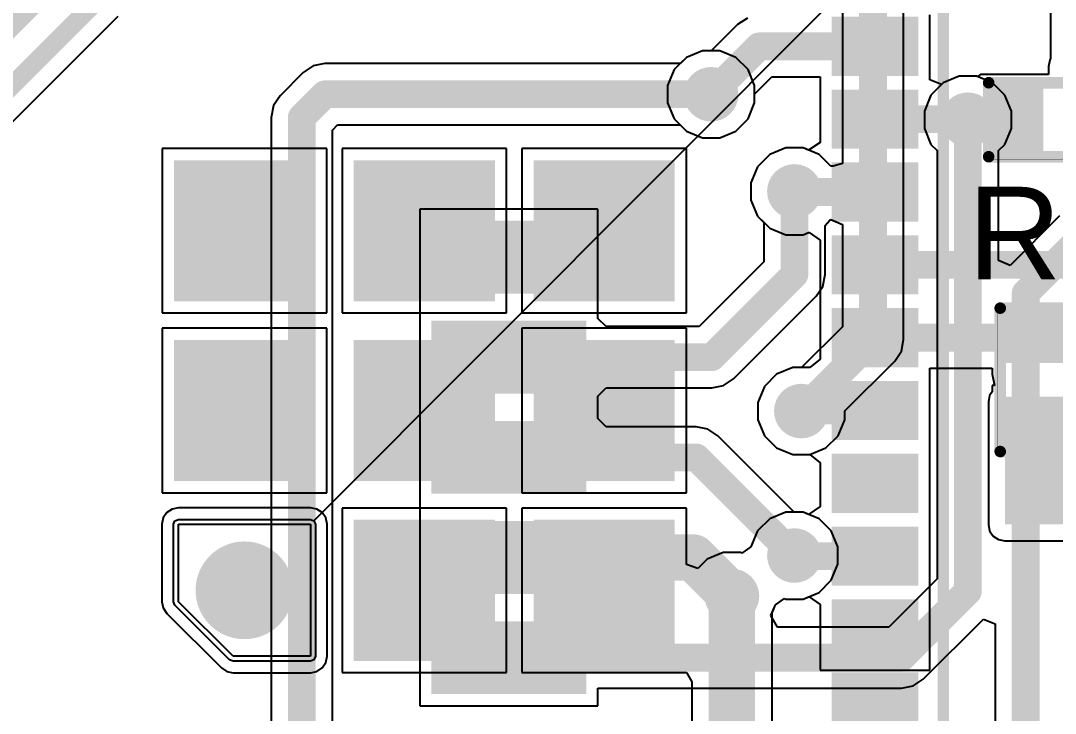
# Model space of a CAD drawing. Header units: millimetres. Extents: x 0 to 212, y 0 to 213.
# Drawn here: x 0.3924 to 0.8397, y 1.365 to 1.6645 of the extents above; entities that cross this region are included whole.
import ezdxf

# ---------------------------------------------------------------- set-up
doc = ezdxf.new("R2010")
doc.units = ezdxf.units.MM
doc.header["$MEASUREMENT"] = 0
for name, color, linetype in [('BottomLayer', 5, 'Continuous'), ('BottomPaste', 16, 'Continuous'), ('BottomSolder', 6, 'Continuous'), ('TopLayer', 1, 'Continuous'), ('TopOverlay', 2, 'Continuous'), ('TopPaste', 8, 'Continuous'), ('TopSolder', 216, 'Continuous'), ('ViaHoleLayer', 16, 'Continuous')]:
    doc.layers.add(name, color=color, linetype=linetype)
doc.styles.add('Arial', font='', dxfattribs={"height": 0.2})
doc.styles.get('Arial').set_extended_font_data('Arial')

# ---------------------------------------------------------------- blocks, each defined once
blk = doc.blocks.new('ESP32_C3_MINI_1U_H4__30')
at = {"layer": 'TopLayer'}
for points in [[(-0.02854, 0.10629), (0.02854, 0.10629), (0.02854, 0.04921), (-0.02854, 0.04921)], [(0.04921, 0.10629), (0.10629, 0.10629), (0.10629, 0.04921), (0.04921, 0.04921)], [(-0.1063, 0.02854), (-0.04922, 0.02854), (-0.04922, -0.02854), (-0.1063, -0.02854)], [(-0.02854, 0.02854), (0.02854, 0.02854), (0.02854, -0.02854), (-0.02854, -0.02854)], [(0.04921, 0.02854), (0.10629, 0.02854), (0.10629, -0.02854), (0.04921, -0.02854)], [(-0.1063, -0.04922), (-0.04922, -0.04922), (-0.04922, -0.1063), (-0.1063, -0.1063)], [(-0.02854, -0.04922), (0.02854, -0.04922), (0.02854, -0.1063), (-0.02854, -0.1063)], [(0.04921, -0.04922), (0.10629, -0.04922), (0.10629, -0.1063), (0.04921, -0.1063)], [(-0.13682, -0.21161), (-0.13682, -0.17815), (-0.11516, -0.17815), (-0.11516, -0.21161)], [(-0.10532, -0.21161), (-0.10532, -0.17815), (-0.08366, -0.17815), (-0.08366, -0.21161)], [(-0.07382, -0.21161), (-0.07382, -0.17815), (-0.05216, -0.17815), (-0.05216, -0.21161)], [(-0.04232, -0.21161), (-0.04232, -0.17815), (-0.02066, -0.17815), (-0.02066, -0.21161)], [(-0.01083, -0.21161), (-0.01083, -0.17815), (0.01083, -0.17815), (0.01083, -0.21161)], [(0.02067, -0.21161), (0.02067, -0.17815), (0.04233, -0.17815), (0.04233, -0.21161)], [(0.05216, -0.21161), (0.05216, -0.17815), (0.07382, -0.17815), (0.07382, -0.21161)], [(0.08366, -0.21161), (0.08366, -0.17815), (0.10532, -0.17815), (0.10532, -0.21161)], [(0.11515, -0.21161), (0.11515, -0.17815), (0.13681, -0.17815), (0.13681, -0.21161)], [(0.14665, -0.21161), (0.14665, -0.17815), (0.16831, -0.17815), (0.16831, -0.21161)]]:
    blk.add_hatch(color=1, dxfattribs=at).paths.add_polyline_path(points)
h = blk.add_hatch(color=1, dxfattribs=at)
edge = h.paths.add_edge_path()
edge.add_arc((-0.07776, 0.07776), 0.01713, 0, 360)
at = {"layer": 'TopPaste'}
for points in [[(-0.02854, 0.10629), (0.02854, 0.10629), (0.02854, 0.04921), (-0.02854, 0.04921)], [(0.04921, 0.10629), (0.10629, 0.10629), (0.10629, 0.04921), (0.04921, 0.04921)], [(-0.1063, 0.02854), (-0.04922, 0.02854), (-0.04922, -0.02854), (-0.1063, -0.02854)], [(-0.02854, 0.02854), (0.02854, 0.02854), (0.02854, -0.02854), (-0.02854, -0.02854)], [(0.04921, 0.02854), (0.10629, 0.02854), (0.10629, -0.02854), (0.04921, -0.02854)], [(-0.1063, -0.04922), (-0.04922, -0.04922), (-0.04922, -0.1063), (-0.1063, -0.1063)], [(-0.02854, -0.04922), (0.02854, -0.04922), (0.02854, -0.1063), (-0.02854, -0.1063)], [(0.04921, -0.04922), (0.10629, -0.04922), (0.10629, -0.1063), (0.04921, -0.1063)], [(-0.13682, -0.21161), (-0.13682, -0.17815), (-0.11516, -0.17815), (-0.11516, -0.21161)], [(-0.10532, -0.21161), (-0.10532, -0.17815), (-0.08366, -0.17815), (-0.08366, -0.21161)], [(-0.07382, -0.21161), (-0.07382, -0.17815), (-0.05216, -0.17815), (-0.05216, -0.21161)], [(-0.04232, -0.21161), (-0.04232, -0.17815), (-0.02066, -0.17815), (-0.02066, -0.21161)], [(-0.01083, -0.21161), (-0.01083, -0.17815), (0.01083, -0.17815), (0.01083, -0.21161)], [(0.02067, -0.21161), (0.02067, -0.17815), (0.04233, -0.17815), (0.04233, -0.21161)], [(0.05216, -0.21161), (0.05216, -0.17815), (0.07382, -0.17815), (0.07382, -0.21161)], [(0.08366, -0.21161), (0.08366, -0.17815), (0.10532, -0.17815), (0.10532, -0.21161)], [(0.11515, -0.21161), (0.11515, -0.17815), (0.13681, -0.17815), (0.13681, -0.21161)], [(0.14665, -0.21161), (0.14665, -0.17815), (0.16831, -0.17815), (0.16831, -0.21161)]]:
    blk.add_hatch(color=8, dxfattribs=at).paths.add_polyline_path(points)
h = blk.add_hatch(color=8, dxfattribs=at)
edge = h.paths.add_edge_path()
edge.add_arc((-0.07776, 0.07776), 0.01713, 0, 360)
at = {"layer": 'TopSolder'}
for points in [[(-0.03051, 0.10826), (0.03051, 0.10826), (0.03051, 0.04724), (-0.03051, 0.04724)], [(0.04724, 0.10826), (0.10826, 0.10826), (0.10826, 0.04724), (0.04724, 0.04724)], [(-0.10827, 0.03051), (-0.04725, 0.03051), (-0.04725, -0.03051), (-0.10827, -0.03051)], [(-0.03051, 0.03051), (0.03051, 0.03051), (0.03051, -0.03051), (-0.03051, -0.03051)], [(0.04724, 0.03051), (0.10826, 0.03051), (0.10826, -0.03051), (0.04724, -0.03051)], [(-0.10827, -0.04725), (-0.04725, -0.04725), (-0.04725, -0.10827), (-0.10827, -0.10827)], [(-0.03051, -0.04725), (0.03051, -0.04725), (0.03051, -0.10827), (-0.03051, -0.10827)], [(0.04724, -0.04725), (0.10826, -0.04725), (0.10826, -0.10827), (0.04724, -0.10827)], [(-0.13879, -0.21358), (-0.13879, -0.17618), (-0.11319, -0.17618), (-0.11319, -0.21358)], [(-0.10729, -0.21358), (-0.10729, -0.17618), (-0.08169, -0.17618), (-0.08169, -0.21358)], [(-0.07579, -0.21358), (-0.07579, -0.17618), (-0.05019, -0.17618), (-0.05019, -0.21358)], [(-0.04429, -0.21358), (-0.04429, -0.17618), (-0.01869, -0.17618), (-0.01869, -0.21358)], [(-0.0128, -0.21358), (-0.0128, -0.17618), (0.0128, -0.17618), (0.0128, -0.21358)], [(0.0187, -0.21358), (0.0187, -0.17618), (0.0443, -0.17618), (0.0443, -0.21358)], [(0.05019, -0.21358), (0.05019, -0.17618), (0.07579, -0.17618), (0.07579, -0.21358)], [(0.08169, -0.21358), (0.08169, -0.17618), (0.10729, -0.17618), (0.10729, -0.21358)], [(0.11318, -0.21358), (0.11318, -0.17618), (0.13878, -0.17618), (0.13878, -0.21358)], [(0.14468, -0.21358), (0.14468, -0.17618), (0.17028, -0.17618), (0.17028, -0.21358)]]:
    blk.add_hatch(color=216, dxfattribs=at).paths.add_polyline_path(points)
h = blk.add_hatch(color=216, dxfattribs=at)
edge = h.paths.add_edge_path()
edge.add_arc((-0.07776, 0.07776), 0.02113, 0, 360)
at = {"layer": 'TopLayer'}
for p, q in [((-0.1063, 0.08267), (-0.08268, 0.1063)), ((-0.08268, 0.1063), (-0.04922, 0.1063)), ((-0.04922, 0.1063), (-0.04922, 0.04921)), ((-0.1063, 0.08267), (-0.1063, 0.08267)), ((-0.1063, 0.04921), (-0.1063, 0.08267)), ((-0.04922, 0.04921), (-0.1063, 0.04921))]:
    blk.add_line(p, q, dxfattribs=at)
at = {"layer": 'TopOverlay', "const_width": 0.005}
blk.add_lwpolyline([(-0.26378, -0.22441), (0.26377, -0.22441)], dxfattribs=at)
at = {"layer": 'TopSolder'}
for p, q in [((-0.10781, 0.08418), (-0.08419, 0.1078)), ((-0.08419, 0.1078), (-0.08268, 0.10843)), ((-0.08268, 0.10843), (-0.08268, 0.10843)), ((-0.08268, 0.10843), (-0.04922, 0.10843)), ((-0.04922, 0.10843), (-0.04771, 0.1078)), ((-0.04771, 0.1078), (-0.04709, 0.1063)), ((-0.04709, 0.1063), (-0.04709, 0.04921)), ((-0.10844, 0.08267), (-0.10781, 0.08418)), ((-0.10844, 0.04921), (-0.10844, 0.08267)), ((-0.10781, 0.0477), (-0.10844, 0.04921)), ((-0.04709, 0.04921), (-0.04771, 0.0477)), ((-0.1063, 0.04708), (-0.10781, 0.0477)), ((-0.04922, 0.04708), (-0.1063, 0.04708)), ((-0.04771, 0.0477), (-0.04922, 0.04708)), ((-0.04771, 0.0477), (211.74611, -211.08336))]:
    blk.add_line(p, q, dxfattribs=at)
blk = doc.blocks.new('R___0402_34')
at = {"layer": 'TopLayer'}
for points in [[(-0.0275, -0.0125), (-0.0275, 0.0125), (-0.0095, 0.0125), (-0.0095, -0.0125)], [(0.0095, -0.0125), (0.0095, 0.0125), (0.0275, 0.0125), (0.0275, -0.0125)]]:
    blk.add_hatch(color=1, dxfattribs=at).paths.add_polyline_path(points)
at = {"layer": 'TopPaste'}
for points in [[(-0.0275, -0.0125), (-0.0275, 0.0125), (-0.0095, 0.0125), (-0.0095, -0.0125)], [(0.0095, -0.0125), (0.0095, 0.0125), (0.0275, 0.0125), (0.0275, -0.0125)]]:
    blk.add_hatch(color=8, dxfattribs=at).paths.add_polyline_path(points)
at = {"layer": 'TopSolder'}
for points in [[(-0.02967, -0.01467), (-0.02967, 0.01467), (-0.00733, 0.01467), (-0.00733, -0.01467)], [(0.00733, -0.01467), (0.00733, 0.01467), (0.02967, 0.01467), (0.02967, -0.01467)]]:
    blk.add_hatch(color=216, dxfattribs=at).paths.add_polyline_path(points)
at = {"layer": 'TopOverlay'}
for points, const_width in [([(0.031, 0.016), (-0.031, 0.016)], 0.005), ([(-0.031, -0.016), (-0.031, 0.016)], 0.005), ([(0.031, -0.016), (0.031, 0.016)], 0.005), ([(0.031, -0.016), (-0.031, -0.016)], 0.005), ([(0.032, -0.017), (-0.032, -0.017)], 0.000127)]:
    blk.add_lwpolyline(points, dxfattribs=dict(at, const_width=const_width))
for points, const_width in [([(-0.03225, 0.016, 1), (-0.02975, 0.016, 1)], 0.0025), ([(-0.03225, 0.016, 1), (-0.02975, 0.016, 1)], 0.0025), ([(0.02975, 0.016, 1), (0.03225, 0.016, 1)], 0.0025), ([(0.02975, 0.016, 1), (0.03225, 0.016, 1)], 0.0025), ([(-0.03225, -0.016, 1), (-0.02975, -0.016, 1)], 0.0025), ([(-0.03225, -0.016, 1), (-0.02975, -0.016, 1)], 0.0025), ([(-0.03203, -0.017, 1), (-0.03197, -0.017, 1)], 0.0000635), ([(0.02975, -0.016, 1), (0.03225, -0.016, 1)], 0.0025), ([(0.02975, -0.016, 1), (0.03225, -0.016, 1)], 0.0025), ([(0.03197, -0.017, 1), (0.03203, -0.017, 1)], 0.0000635)]:
    blk.add_lwpolyline(points, format="xyb", close=True, dxfattribs=dict(at, const_width=const_width))
blk = doc.blocks.new('R___0402_35')
at = {"layer": 'TopLayer'}
for points in [[(-0.0275, -0.0125), (-0.0275, 0.0125), (-0.0095, 0.0125), (-0.0095, -0.0125)], [(0.0095, -0.0125), (0.0095, 0.0125), (0.0275, 0.0125), (0.0275, -0.0125)]]:
    blk.add_hatch(color=1, dxfattribs=at).paths.add_polyline_path(points)
at = {"layer": 'TopPaste'}
for points in [[(-0.0275, -0.0125), (-0.0275, 0.0125), (-0.0095, 0.0125), (-0.0095, -0.0125)], [(0.0095, -0.0125), (0.0095, 0.0125), (0.0275, 0.0125), (0.0275, -0.0125)]]:
    blk.add_hatch(color=8, dxfattribs=at).paths.add_polyline_path(points)
at = {"layer": 'TopSolder'}
for points in [[(-0.02967, -0.01467), (-0.02967, 0.01467), (-0.00733, 0.01467), (-0.00733, -0.01467)], [(0.00733, -0.01467), (0.00733, 0.01467), (0.02967, 0.01467), (0.02967, -0.01467)]]:
    blk.add_hatch(color=216, dxfattribs=at).paths.add_polyline_path(points)
at = {"layer": 'TopOverlay'}
for points, const_width in [([(-0.031, 0.016), (0.031, 0.016)], 0.005), ([(-0.031, -0.016), (-0.031, 0.016)], 0.005), ([(0.031, -0.016), (0.031, 0.016)], 0.005), ([(-0.031, -0.016), (0.031, -0.016)], 0.005), ([(-0.032, -0.017), (0.032, -0.017)], 0.000127)]:
    blk.add_lwpolyline(points, dxfattribs=dict(at, const_width=const_width))
for points, const_width in [([(-0.03225, 0.016, 1), (-0.02975, 0.016, 1)], 0.0025), ([(-0.03225, 0.016, 1), (-0.02975, 0.016, 1)], 0.0025), ([(0.02975, 0.016, 1), (0.03225, 0.016, 1)], 0.0025), ([(0.02975, 0.016, 1), (0.03225, 0.016, 1)], 0.0025), ([(-0.03225, -0.016, 1), (-0.02975, -0.016, 1)], 0.0025), ([(-0.03225, -0.016, 1), (-0.02975, -0.016, 1)], 0.0025), ([(-0.03203, -0.017, 1), (-0.03197, -0.017, 1)], 0.0000635), ([(0.02975, -0.016, 1), (0.03225, -0.016, 1)], 0.0025), ([(0.02975, -0.016, 1), (0.03225, -0.016, 1)], 0.0025), ([(0.03197, -0.017, 1), (0.03203, -0.017, 1)], 0.0000635)]:
    blk.add_lwpolyline(points, format="xyb", close=True, dxfattribs=dict(at, const_width=const_width))
blk = doc.blocks.new('HX_TF_CARD_H1_8_B_45')
at = {"layer": 'BottomLayer'}
for points in [[(-0.09842, -0.18504), (-0.07086, -0.18504), (-0.07086, -0.24803), (-0.09842, -0.24803)], [(-0.05512, -0.18504), (-0.02756, -0.18504), (-0.02756, -0.24803), (-0.05512, -0.24803)], [(-0.01181, -0.18504), (0.01575, -0.18504), (0.01575, -0.24803), (-0.01181, -0.24803)], [(0.0315, -0.18504), (0.05906, -0.18504), (0.05906, -0.24803), (0.0315, -0.24803)], [(0.0748, -0.18504), (0.10236, -0.18504), (0.10236, -0.24803), (0.0748, -0.24803)]]:
    blk.add_hatch(color=5, dxfattribs=at).paths.add_polyline_path(points)
at = {"layer": 'BottomPaste'}
for points in [[(-0.09842, -0.18504), (-0.07086, -0.18504), (-0.07086, -0.24803), (-0.09842, -0.24803)], [(-0.05512, -0.18504), (-0.02756, -0.18504), (-0.02756, -0.24803), (-0.05512, -0.24803)], [(-0.01181, -0.18504), (0.01575, -0.18504), (0.01575, -0.24803), (-0.01181, -0.24803)], [(0.0315, -0.18504), (0.05906, -0.18504), (0.05906, -0.24803), (0.0315, -0.24803)], [(0.0748, -0.18504), (0.10236, -0.18504), (0.10236, -0.24803), (0.0748, -0.24803)]]:
    blk.add_hatch(color=16, dxfattribs=at).paths.add_polyline_path(points)
at = {"layer": 'BottomSolder'}
for points in [[(-0.10039, -0.18307), (-0.0689, -0.18307), (-0.0689, -0.25), (-0.10039, -0.25)], [(-0.05708, -0.18307), (-0.02559, -0.18307), (-0.02559, -0.25), (-0.05708, -0.25)], [(-0.01378, -0.18307), (0.01772, -0.18307), (0.01772, -0.25), (-0.01378, -0.25)], [(0.02953, -0.18307), (0.06103, -0.18307), (0.06103, -0.25), (0.02953, -0.25)], [(0.07284, -0.18307), (0.10433, -0.18307), (0.10433, -0.25), (0.07284, -0.25)]]:
    blk.add_hatch(color=6, dxfattribs=at).paths.add_polyline_path(points)

msp = doc.modelspace()

# ---------------------------------------------------------------- hatches: boundary and pattern name
at = {"layer": 'BottomLayer'}
h = msp.add_hatch(color=5, dxfattribs=at)
edge = h.paths.add_edge_path()
edge.add_arc((0.69092, 1.6327), 0.01181, 0, 360)
h = msp.add_hatch(color=5, dxfattribs=at)
edge = h.paths.add_edge_path()
edge.add_arc((0.80192, 1.6217), 0.01181, 0, 360)
h = msp.add_hatch(color=5, dxfattribs=at)
edge = h.paths.add_edge_path()
edge.add_arc((0.72692, 1.5907), 0.01181, 0, 360)
h = msp.add_hatch(color=5, dxfattribs=at)
edge = h.paths.add_edge_path()
edge.add_arc((0.55092, 1.5117), 0.01181, 0, 360)
h = msp.add_hatch(color=5, dxfattribs=at)
edge = h.paths.add_edge_path()
edge.add_arc((0.72992, 1.4957), 0.01181, 0, 360)
h = msp.add_hatch(color=5, dxfattribs=at)
edge = h.paths.add_edge_path()
edge.add_arc((0.55192, 1.4797), 0.01181, 0, 360)
h = msp.add_hatch(color=5, dxfattribs=at)
edge = h.paths.add_edge_path()
edge.add_arc((0.72692, 1.43322), 0.01181, 0, 360)
h = msp.add_hatch(color=5, dxfattribs=at)
edge = h.paths.add_edge_path()
edge.add_arc((0.69992, 1.4157), 0.01181, 0, 360)
at = {"layer": 'TopLayer'}
h = msp.add_hatch(color=1, dxfattribs=at)
edge = h.paths.add_edge_path()
edge.add_arc((0.69092, 1.6327), 0.01181, 0, 360)
h = msp.add_hatch(color=1, dxfattribs=at)
edge = h.paths.add_edge_path()
edge.add_arc((0.80192, 1.6217), 0.01181, 0, 360)
h = msp.add_hatch(color=1, dxfattribs=at)
edge = h.paths.add_edge_path()
edge.add_arc((0.72692, 1.5907), 0.01181, 0, 360)
h = msp.add_hatch(color=1, dxfattribs=at)
edge = h.paths.add_edge_path()
edge.add_arc((0.55092, 1.5117), 0.01181, 0, 360)
h = msp.add_hatch(color=1, dxfattribs=at)
edge = h.paths.add_edge_path()
edge.add_arc((0.72992, 1.4957), 0.01181, 0, 360)
msp.add_hatch(color=1, dxfattribs=at).paths.add_polyline_path([(0.81792, 1.4467), (0.98492, 1.4467), (0.98492, 1.4997), (0.81792, 1.4997)])
h = msp.add_hatch(color=1, dxfattribs=at)
edge = h.paths.add_edge_path()
edge.add_arc((0.55192, 1.4797), 0.01181, 0, 360)
h = msp.add_hatch(color=1, dxfattribs=at)
edge = h.paths.add_edge_path()
edge.add_arc((0.72692, 1.43322), 0.01181, 0, 360)
h = msp.add_hatch(color=1, dxfattribs=at)
edge = h.paths.add_edge_path()
edge.add_arc((0.69992, 1.4157), 0.01181, 0, 360)
at = {"layer": 'ViaHoleLayer'}
h = msp.add_hatch(color=16, dxfattribs=at)
edge = h.paths.add_edge_path()
edge.add_arc((0.69092, 1.6327), 0.00591, 0, 360)
h = msp.add_hatch(color=16, dxfattribs=at)
edge = h.paths.add_edge_path()
edge.add_arc((0.80192, 1.6217), 0.00591, 0, 360)
h = msp.add_hatch(color=16, dxfattribs=at)
edge = h.paths.add_edge_path()
edge.add_arc((0.72692, 1.5907), 0.00591, 0, 360)
h = msp.add_hatch(color=16, dxfattribs=at)
edge = h.paths.add_edge_path()
edge.add_arc((0.55092, 1.5117), 0.00591, 0, 360)
h = msp.add_hatch(color=16, dxfattribs=at)
edge = h.paths.add_edge_path()
edge.add_arc((0.72992, 1.4957), 0.00591, 0, 360)
h = msp.add_hatch(color=16, dxfattribs=at)
edge = h.paths.add_edge_path()
edge.add_arc((0.55192, 1.4797), 0.00591, 0, 360)
h = msp.add_hatch(color=16, dxfattribs=at)
edge = h.paths.add_edge_path()
edge.add_arc((0.72692, 1.43322), 0.00591, 0, 360)
h = msp.add_hatch(color=16, dxfattribs=at)
edge = h.paths.add_edge_path()
edge.add_arc((0.69992, 1.4157), 0.00591, 0, 360)

# ---------------------------------------------------------------- linework, layer by layer
at = {"layer": 'BottomLayer'}
for p, q in [((0.74766, 1.69192), (0.74766, 1.60284)), ((0.77417, 1.5267), (0.77417, 1.68643)), ((0.31113, 1.54306), (0.43456, 1.66649)), ((0.68718, 1.65151), (0.68026, 1.64865)), ((0.69466, 1.65151), (0.68718, 1.65151)), ((0.70157, 1.64865), (0.69466, 1.65151)), ((0.68026, 1.64865), (0.67757, 1.64596)), ((0.70687, 1.64336), (0.70157, 1.64865)), ((0.51455, 1.64208), (0.50455, 1.63208)), ((0.51885, 1.64495), (0.51455, 1.64208)), ((0.52392, 1.64596), (0.51885, 1.64495)), ((0.67757, 1.64596), (0.52392, 1.64596)), ((0.70973, 1.63645), (0.70687, 1.64336)), ((0.79126, 1.63765), (0.78597, 1.63236)), ((0.79818, 1.64051), (0.79126, 1.63765)), ((0.80566, 1.64051), (0.79818, 1.64051)), ((0.81258, 1.63765), (0.80566, 1.64051)), ((0.81787, 1.63236), (0.81258, 1.63765)), ((0.70973, 1.62896), (0.70973, 1.63645)), ((0.50455, 1.63208), (0.50167, 1.62778)), ((0.70687, 1.62205), (0.70973, 1.62896)), ((0.78597, 1.63236), (0.78311, 1.62545)), ((0.82073, 1.62545), (0.81787, 1.63236)), ((0.50167, 1.62778), (0.50066, 1.6227)), ((0.78311, 1.62545), (0.78311, 1.61796)), ((0.82073, 1.61796), (0.82073, 1.62545)), ((0.50066, 1.6227), (0.50066, 1.3317)), ((0.52717, 1.61721), (0.52941, 1.61945)), ((0.52941, 1.61945), (0.67757, 1.61945)), ((0.67757, 1.61945), (0.68026, 1.61676)), ((0.70157, 1.61676), (0.70687, 1.62205)), ((0.52717, 1.33719), (0.52717, 1.61721)), ((0.68026, 1.61676), (0.68718, 1.61389)), ((0.69466, 1.61389), (0.70157, 1.61676)), ((0.78311, 1.61796), (0.78597, 1.61105)), ((0.81787, 1.61105), (0.82073, 1.61796)), ((0.68718, 1.61389), (0.69466, 1.61389)), ((0.78597, 1.61105), (0.78866, 1.60836)), ((0.81517, 1.60836), (0.81787, 1.61105)), ((0.71626, 1.60665), (0.71097, 1.60136)), ((0.72318, 1.60951), (0.71626, 1.60665)), ((0.73066, 1.60951), (0.72318, 1.60951)), ((0.73757, 1.60665), (0.73066, 1.60951)), ((0.74266, 1.60156), (0.73757, 1.60665)), ((0.78866, 1.60836), (0.78866, 1.42319)), ((0.81517, 1.56077), (0.81517, 1.60836)), ((0.74371, 1.60162), (0.74266, 1.60156)), ((0.74766, 1.60284), (0.74371, 1.60162)), ((0.71097, 1.60136), (0.70811, 1.59445)), ((0.70811, 1.59445), (0.70811, 1.58696)), ((0.70811, 1.58696), (0.71097, 1.58005)), ((0.64195, 1.58307), (0.56496, 1.58307)), ((0.56496, 1.58307), (0.56496, 1.54476)), ((0.64195, 1.54476), (0.64195, 1.58307)), ((0.71097, 1.58005), (0.71366, 1.57736)), ((0.84155, 1.58008), (0.82017, 1.5587)), ((0.71366, 1.57736), (0.71366, 1.56019)), ((0.74017, 1.57592), (0.7423, 1.57824)), ((0.74017, 1.5547), (0.74017, 1.57592)), ((0.7423, 1.57824), (0.74266, 1.5785)), ((0.74266, 1.5785), (0.74766, 1.5764)), ((0.74766, 1.5764), (0.74766, 1.53219)), ((0.71366, 1.56019), (0.68571, 1.53224)), ((0.82017, 1.5587), (0.81517, 1.56077)), ((0.73917, 1.54963), (0.74017, 1.5547)), ((0.74017, 1.5547), (0.74017, 1.5547)), ((0.73629, 1.54533), (0.73917, 1.54963)), ((0.56496, 1.54476), (0.56496, 1.54151)), ((0.64195, 1.53976), (0.64195, 1.54476)), ((0.70057, 1.50961), (0.73629, 1.54533)), ((0.56496, 1.54151), (0.56496, 1.53651)), ((0.64195, 1.53577), (0.64195, 1.53976)), ((0.56496, 1.53651), (0.56496, 1.50145)), ((0.64549, 1.53224), (0.64195, 1.53577)), ((0.68571, 1.53224), (0.64549, 1.53224)), ((0.74766, 1.53219), (0.72999, 1.51451)), ((0.77317, 1.52163), (0.77417, 1.5267)), ((0.77029, 1.51733), (0.77317, 1.52163)), ((0.74873, 1.49577), (0.77029, 1.51733)), ((0.72618, 1.51451), (0.71926, 1.51165)), ((0.72999, 1.51451), (0.72618, 1.51451)), ((0.69627, 1.50673), (0.70057, 1.50961)), ((0.71926, 1.51165), (0.71397, 1.50636)), ((0.64195, 1.50219), (0.64549, 1.50573)), ((0.64549, 1.50573), (0.6912, 1.50573)), ((0.6912, 1.50573), (0.69627, 1.50673)), ((0.71397, 1.50636), (0.71111, 1.49945)), ((0.56496, 1.50145), (0.56496, 1.4982)), ((0.64195, 1.49645), (0.64195, 1.50219)), ((0.71111, 1.49945), (0.71111, 1.49196)), ((0.56496, 1.4982), (0.56496, 1.4932)), ((0.64195, 1.49246), (0.64195, 1.49645)), ((0.74873, 1.49196), (0.74873, 1.49577)), ((0.56496, 1.4932), (0.56496, 1.45489)), ((0.64549, 1.48893), (0.64195, 1.49246)), ((0.71111, 1.49196), (0.71397, 1.48505)), ((0.74587, 1.48505), (0.74873, 1.49196)), ((0.68447, 1.48893), (0.64549, 1.48893)), ((0.68954, 1.48792), (0.68447, 1.48893)), ((0.69384, 1.48505), (0.68954, 1.48792)), ((0.72685, 1.45203), (0.69384, 1.48505)), ((0.71397, 1.48505), (0.71926, 1.47976)), ((0.74057, 1.47976), (0.74587, 1.48505)), ((0.71926, 1.47976), (0.72618, 1.47689)), ((0.72618, 1.47689), (0.73366, 1.47689)), ((0.73366, 1.47689), (0.74057, 1.47976)), ((0.56496, 1.45489), (0.56496, 1.45489)), ((0.56496, 1.45489), (0.56496, 1.45315)), ((0.56496, 1.45315), (0.56496, 1.45315)), ((0.56496, 1.45315), (0.56496, 1.41159)), ((0.73066, 1.45203), (0.72685, 1.45203)), ((0.73757, 1.44917), (0.73066, 1.45203)), ((0.74287, 1.44388), (0.73757, 1.44917)), ((0.74573, 1.43697), (0.74287, 1.44388)), ((0.74573, 1.42948), (0.74573, 1.43697)), ((0.74287, 1.42257), (0.74573, 1.42948)), ((0.73757, 1.41728), (0.74287, 1.42257)), ((0.78866, 1.42319), (0.76779, 1.40231)), ((0.71873, 1.41196), (0.7227, 1.41461)), ((0.7227, 1.41461), (0.72318, 1.41441)), ((0.72318, 1.41441), (0.73066, 1.41441)), ((0.73066, 1.41441), (0.73757, 1.41728)), ((0.56496, 1.41159), (0.56496, 1.41159)), ((0.56496, 1.41159), (0.56496, 1.40984)), ((0.56496, 1.40984), (0.56496, 1.40984)), ((0.56496, 1.40984), (0.56496, 1.36828)), ((0.71681, 1.40731), (0.71873, 1.41196)), ((0.71967, 1.40231), (0.71681, 1.40731)), ((0.78265, 1.37969), (0.80866, 1.4057)), ((0.80866, 1.4057), (0.81366, 1.40363)), ((0.76779, 1.40231), (0.71967, 1.40231)), ((0.81366, 1.40363), (0.81366, 1.36119)), ((0.77835, 1.37681), (0.78265, 1.37969)), ((0.64195, 1.36828), (0.64195, 1.3758)), ((0.64195, 1.3758), (0.77328, 1.3758)), ((0.77328, 1.3758), (0.77835, 1.37681)), ((0.56496, 1.36828), (0.64195, 1.36828))]:
    msp.add_line(p, q, dxfattribs=at)
for points, const_width in [([(0.28192, 1.55516), (0.42246, 1.6957)], 0.008), ([(0.76092, 1.5267), (0.76092, 1.69192)], 0.012), ([(0.29992, 1.5477), (0.42992, 1.6777)], 0.008), ([(0.51392, 1.6227), (0.52392, 1.6327)], 0.012), ([(0.52392, 1.6327), (0.69092, 1.6327)], 0.012), ([(0.51392, 1.3317), (0.51392, 1.6227)], 0.012), ([(0.80192, 1.4177), (0.80192, 1.6217)], 0.012), ([(0.72692, 1.5547), (0.72692, 1.5907)], 0.012), ([(0.82692, 1.5467), (0.85092, 1.5707)], 0.012), ([(0.6912, 1.51898), (0.72692, 1.5547)], 0.012), ([(0.82692, 1.3557), (0.82692, 1.5467)], 0.012), ([(0.72992, 1.4957), (0.76092, 1.5267)], 0.012), ([(0.60345, 1.51898), (0.6912, 1.51898)], 0.012), ([(0.60345, 1.47567), (0.68447, 1.47567)], 0.012), ([(0.68447, 1.47567), (0.72692, 1.43322)], 0.012), ([(0.60345, 1.43237), (0.68326, 1.43237)], 0.02), ([(0.68326, 1.43237), (0.69992, 1.4157)], 0.02), ([(0.77328, 1.38906), (0.80192, 1.4177)], 0.012), ([(0.60345, 1.38906), (0.77328, 1.38906)], 0.012)]:
    msp.add_lwpolyline(points, dxfattribs=dict(at, const_width=const_width))
for points, const_width in [([(0.52092, 1.6327, 1), (0.52692, 1.6327, 1)], 0.006), ([(0.52092, 1.6327, 1), (0.52692, 1.6327, 1)], 0.006), ([(0.68792, 1.6327, 1), (0.69392, 1.6327, 1)], 0.006), ([(0.51092, 1.6227, 1), (0.51692, 1.6227, 1)], 0.006), ([(0.51092, 1.6227, 1), (0.51692, 1.6227, 1)], 0.006), ([(0.79892, 1.6217, 1), (0.80492, 1.6217, 1)], 0.006), ([(0.72392, 1.5907, 1), (0.72992, 1.5907, 1)], 0.006), ([(0.72392, 1.5547, 1), (0.72992, 1.5547, 1)], 0.006), ([(0.72392, 1.5547, 1), (0.72992, 1.5547, 1)], 0.006), ([(0.82392, 1.5467, 1), (0.82992, 1.5467, 1)], 0.006), ([(0.82392, 1.5467, 1), (0.82992, 1.5467, 1)], 0.006), ([(0.75792, 1.5267, 1), (0.76392, 1.5267, 1)], 0.006), ([(0.75792, 1.5267, 1), (0.76392, 1.5267, 1)], 0.006), ([(0.60045, 1.51898, 1), (0.60645, 1.51898, 1)], 0.006), ([(0.6882, 1.51898, 1), (0.6942, 1.51898, 1)], 0.006), ([(0.6882, 1.51898, 1), (0.6942, 1.51898, 1)], 0.006), ([(0.72692, 1.4957, 1), (0.73292, 1.4957, 1)], 0.006), ([(0.60045, 1.47567, 1), (0.60645, 1.47567, 1)], 0.006), ([(0.68147, 1.47567, 1), (0.68747, 1.47567, 1)], 0.006), ([(0.68147, 1.47567, 1), (0.68747, 1.47567, 1)], 0.006), ([(0.59845, 1.43237, 1), (0.60845, 1.43237, 1)], 0.01), ([(0.67826, 1.43237, 1), (0.68826, 1.43237, 1)], 0.01), ([(0.67826, 1.43237, 1), (0.68826, 1.43237, 1)], 0.01), ([(0.72392, 1.43322, 1), (0.72992, 1.43322, 1)], 0.006), ([(0.69492, 1.4157, 1), (0.70492, 1.4157, 1)], 0.01), ([(0.79892, 1.4177, 1), (0.80492, 1.4177, 1)], 0.006), ([(0.79892, 1.4177, 1), (0.80492, 1.4177, 1)], 0.006), ([(0.60045, 1.38906, 1), (0.60645, 1.38906, 1)], 0.006), ([(0.77028, 1.38906, 1), (0.77628, 1.38906, 1)], 0.006), ([(0.77028, 1.38906, 1), (0.77628, 1.38906, 1)], 0.006)]:
    msp.add_lwpolyline(points, format="xyb", close=True, dxfattribs=dict(at, const_width=const_width))
at = {"layer": 'TopLayer'}
for p, q in [((0.83764, 1.78333), (0.83764, 1.64791)), ((0.70658, 1.66568), (0.70228, 1.66281)), ((0.78553, 1.63899), (0.78553, 1.66711)), ((0.70228, 1.66281), (0.69099, 1.65151)), ((0.68718, 1.65151), (0.68026, 1.64865)), ((0.69099, 1.65151), (0.68718, 1.65151)), ((0.68026, 1.64865), (0.67497, 1.64336)), ((0.83733, 1.64743), (0.83678, 1.6447)), ((0.83764, 1.64791), (0.83733, 1.64743)), ((0.67497, 1.64336), (0.67211, 1.63645)), ((0.83678, 1.6447), (0.83678, 1.6412)), ((0.70973, 1.63277), (0.71714, 1.64018)), ((0.71714, 1.64018), (0.73807, 1.64018)), ((0.73807, 1.64018), (0.73807, 1.61186)), ((0.79053, 1.63692), (0.78553, 1.63899)), ((0.79126, 1.63765), (0.79053, 1.63692)), ((0.79818, 1.64051), (0.79126, 1.63765)), ((0.80566, 1.64051), (0.79818, 1.64051)), ((0.80611, 1.64033), (0.80566, 1.64051)), ((0.80742, 1.6412), (0.80611, 1.64033)), ((0.83678, 1.6412), (0.80742, 1.6412)), ((0.80742, 1.6412), (0.80742, 1.6412)), ((0.67211, 1.63645), (0.67211, 1.62896)), ((0.70973, 1.62896), (0.70973, 1.63277)), ((0.67211, 1.62896), (0.67497, 1.62205)), ((0.70687, 1.62205), (0.70973, 1.62896)), ((0.67497, 1.62205), (0.68026, 1.61676)), ((0.70157, 1.61676), (0.70687, 1.62205)), ((0.68026, 1.61676), (0.68718, 1.61389)), ((0.69466, 1.61389), (0.70157, 1.61676)), ((0.68718, 1.61389), (0.69466, 1.61389)), ((0.73807, 1.61186), (0.73307, 1.60852)), ((0.52471, 1.60925), (0.45363, 1.60925)), ((0.45363, 1.60925), (0.45363, 1.53816)), ((0.52471, 1.53816), (0.52471, 1.60925)), ((0.60246, 1.60925), (0.53138, 1.60925)), ((0.53138, 1.60925), (0.53138, 1.53816)), ((0.60246, 1.53816), (0.60246, 1.60925)), ((0.68022, 1.60925), (0.60914, 1.60925)), ((0.60914, 1.60925), (0.60914, 1.53816)), ((0.68022, 1.53816), (0.68022, 1.60925)), ((0.71626, 1.60665), (0.71097, 1.60136)), ((0.72318, 1.60951), (0.71626, 1.60665)), ((0.73066, 1.60951), (0.72318, 1.60951)), ((0.73307, 1.60852), (0.73066, 1.60951)), ((0.71097, 1.60136), (0.70811, 1.59445)), ((0.70811, 1.59445), (0.70811, 1.58696)), ((0.70811, 1.58696), (0.71097, 1.58005)), ((0.71097, 1.58005), (0.71626, 1.57476)), ((0.71626, 1.57476), (0.72318, 1.57189)), ((0.72318, 1.57189), (0.73066, 1.57189)), ((0.73066, 1.57189), (0.73307, 1.57289)), ((0.73307, 1.57289), (0.7333, 1.57288)), ((0.7333, 1.57288), (0.73807, 1.56955)), ((0.73807, 1.56955), (0.73807, 1.54112)), ((0.73807, 1.54112), (0.73807, 1.5181)), ((0.45363, 1.53816), (0.52471, 1.53816)), ((0.53138, 1.53816), (0.60246, 1.53816)), ((0.60914, 1.53816), (0.68022, 1.53816)), ((0.52471, 1.5315), (0.45363, 1.5315)), ((0.45363, 1.5315), (0.45363, 1.46041)), ((0.52471, 1.46041), (0.52471, 1.5315)), ((0.68022, 1.5315), (0.60914, 1.5315)), ((0.60914, 1.5315), (0.60914, 1.46041)), ((0.68022, 1.46041), (0.68022, 1.5315)), ((0.73807, 1.5181), (0.73366, 1.51451)), ((0.72618, 1.51451), (0.71926, 1.51165)), ((0.73366, 1.51451), (0.72618, 1.51451)), ((0.78553, 1.47813), (0.78553, 1.5142)), ((0.78553, 1.5142), (0.81242, 1.5142)), ((0.81242, 1.5142), (0.81242, 1.5117)), ((0.71926, 1.51165), (0.71397, 1.50636)), ((0.81242, 1.5117), (0.81242, 1.5117)), ((0.81242, 1.5117), (0.81351, 1.5067)), ((0.71397, 1.50636), (0.71111, 1.49945)), ((0.81242, 1.50407), (0.81133, 1.50243)), ((0.81351, 1.5067), (0.81242, 1.5067)), ((0.81242, 1.5067), (0.81242, 1.50407)), ((0.71111, 1.49945), (0.71111, 1.49196)), ((0.81133, 1.50243), (0.81078, 1.4997)), ((0.81078, 1.4997), (0.81078, 1.4467)), ((0.71111, 1.49196), (0.71397, 1.48505)), ((0.71397, 1.48505), (0.71926, 1.47976)), ((0.71926, 1.47976), (0.72618, 1.47689)), ((0.72618, 1.47689), (0.73366, 1.47689)), ((0.73366, 1.47689), (0.73807, 1.47331)), ((0.78553, 1.44664), (0.78553, 1.47813)), ((0.73807, 1.47331), (0.73807, 1.45438)), ((0.45363, 1.46041), (0.52471, 1.46041)), ((0.60914, 1.46041), (0.68022, 1.46041)), ((0.46062, 1.45387), (0.45789, 1.45333)), ((0.51771, 1.45387), (0.46062, 1.45387)), ((0.52044, 1.45333), (0.51771, 1.45387)), ((0.73807, 1.45438), (0.73307, 1.45104)), ((0.45403, 1.44947), (0.45349, 1.44674)), ((0.45558, 1.45178), (0.45403, 1.44947)), ((0.45789, 1.45333), (0.45558, 1.45178)), ((0.52276, 1.45178), (0.52044, 1.45333)), ((0.5243, 1.44947), (0.52276, 1.45178)), ((0.52485, 1.44674), (0.5243, 1.44947)), ((0.60246, 1.45374), (0.53138, 1.45374)), ((0.53138, 1.45374), (0.53138, 1.38265)), ((0.60246, 1.38265), (0.60246, 1.45374)), ((0.68022, 1.45374), (0.60914, 1.45374)), ((0.60914, 1.45374), (0.60914, 1.38265)), ((0.68022, 1.42938), (0.68022, 1.45374)), ((0.72318, 1.45203), (0.71626, 1.44917)), ((0.73066, 1.45203), (0.72318, 1.45203)), ((0.73307, 1.45104), (0.73066, 1.45203)), ((0.45349, 1.44674), (0.45349, 1.41327)), ((0.52485, 1.38965), (0.52485, 1.44674)), ((0.71626, 1.44917), (0.71097, 1.44388)), ((0.78553, 1.41514), (0.78553, 1.44664)), ((0.81078, 1.4467), (0.81133, 1.44397)), ((0.71097, 1.44388), (0.70811, 1.43697)), ((0.81133, 1.44397), (0.81287, 1.44166)), ((0.81287, 1.44166), (0.81519, 1.44011)), ((0.70811, 1.43697), (0.70414, 1.43432)), ((0.81519, 1.44011), (0.81792, 1.43957)), ((0.81792, 1.43957), (0.93978, 1.43957)), ((0.68926, 1.43165), (0.68522, 1.42761)), ((0.69618, 1.43451), (0.68926, 1.43165)), ((0.70366, 1.43451), (0.69618, 1.43451)), ((0.70414, 1.43432), (0.70366, 1.43451)), ((0.68522, 1.42761), (0.68022, 1.42938)), ((0.71873, 1.41196), (0.7227, 1.41461)), ((0.7227, 1.41461), (0.72318, 1.41441)), ((0.72318, 1.41441), (0.73066, 1.41441)), ((0.73066, 1.41441), (0.73307, 1.41541)), ((0.73307, 1.41541), (0.7333, 1.4154)), ((0.7333, 1.4154), (0.73807, 1.41207)), ((0.78553, 1.38364), (0.78553, 1.41514)), ((0.45349, 1.41327), (0.45403, 1.41054)), ((0.45403, 1.41054), (0.45558, 1.40822)), ((0.71725, 1.40839), (0.71873, 1.41196)), ((0.73807, 1.41207), (0.73807, 1.38364)), ((0.45558, 1.40822), (0.4792, 1.3846)), ((0.71725, 1.3447), (0.71725, 1.40839)), ((0.52276, 1.3846), (0.5243, 1.38692)), ((0.5243, 1.38692), (0.52485, 1.38965)), ((0.4792, 1.3846), (0.48151, 1.38306)), ((0.48151, 1.38306), (0.48424, 1.38251)), ((0.48424, 1.38251), (0.51771, 1.38251)), ((0.51771, 1.38251), (0.52044, 1.38306)), ((0.52044, 1.38306), (0.52276, 1.3846)), ((0.53138, 1.38265), (0.60246, 1.38265)), ((0.60914, 1.38265), (0.67759, 1.38265)), ((0.67759, 1.38265), (0.68022, 1.38265)), ((0.68022, 1.38265), (0.68259, 1.37863)), ((0.73807, 1.38364), (0.78553, 1.38364)), ((0.68259, 1.37863), (0.68259, 1.35188))]:
    msp.add_line(p, q, dxfattribs=at)
for points, const_width in [([(0.69092, 1.6327), (0.71165, 1.65343)], 0.012), ([(0.71165, 1.65343), (0.7618, 1.65343)], 0.012), ([(0.7618, 1.62193), (0.82319, 1.62193)], 0.012), ([(0.82319, 1.62193), (0.82342, 1.6217)], 0.012), ([(0.72692, 1.5917), (0.72755, 1.5917)], 0.012), ([(0.72755, 1.5917), (0.72881, 1.59044)], 0.012), ([(0.72881, 1.59044), (0.7618, 1.59044)], 0.012), ([(0.7618, 1.55894), (0.87816, 1.55894)], 0.012), ([(0.7618, 1.52745), (0.82667, 1.52745)], 0.012), ([(0.83192, 1.5277), (0.86292, 1.5277)], 0.012), ([(0.72992, 1.4957), (0.73017, 1.49595)], 0.012), ([(0.73017, 1.49595), (0.7618, 1.49595)], 0.012), ([(0.83192, 1.4907), (0.90392, 1.4907)], 0.012), ([(0.72881, 1.43296), (0.7618, 1.43296)], 0.012), ([(0.69992, 1.3447), (0.69992, 1.4157)], 0.02)]:
    msp.add_lwpolyline(points, dxfattribs=dict(at, const_width=const_width))
for points, const_width in [([(0.70865, 1.65343, 1), (0.71465, 1.65343, 1)], 0.006), ([(0.70865, 1.65343, 1), (0.71465, 1.65343, 1)], 0.006), ([(0.7588, 1.65343, 1), (0.7648, 1.65343, 1)], 0.006), ([(0.68792, 1.6327, 1), (0.69392, 1.6327, 1)], 0.006), ([(0.7588, 1.62193, 1), (0.7648, 1.62193, 1)], 0.006), ([(0.82019, 1.62193, 1), (0.82619, 1.62193, 1)], 0.006), ([(0.82019, 1.62193, 1), (0.82619, 1.62193, 1)], 0.006), ([(0.82042, 1.6217, 1), (0.82642, 1.6217, 1)], 0.006), ([(0.72392, 1.5917, 1), (0.72992, 1.5917, 1)], 0.006), ([(0.72455, 1.5917, 1), (0.73055, 1.5917, 1)], 0.006), ([(0.72455, 1.5917, 1), (0.73055, 1.5917, 1)], 0.006), ([(0.72581, 1.59044, 1), (0.73181, 1.59044, 1)], 0.006), ([(0.72581, 1.59044, 1), (0.73181, 1.59044, 1)], 0.006), ([(0.7588, 1.59044, 1), (0.7648, 1.59044, 1)], 0.006), ([(0.7588, 1.55894, 1), (0.7648, 1.55894, 1)], 0.006), ([(0.7588, 1.52745, 1), (0.7648, 1.52745, 1)], 0.006), ([(0.82367, 1.52745, 1), (0.82967, 1.52745, 1)], 0.006), ([(0.82892, 1.5277, 1), (0.83492, 1.5277, 1)], 0.006), ([(0.72692, 1.4957, 1), (0.73292, 1.4957, 1)], 0.006), ([(0.72717, 1.49595, 1), (0.73317, 1.49595, 1)], 0.006), ([(0.72717, 1.49595, 1), (0.73317, 1.49595, 1)], 0.006), ([(0.7588, 1.49595, 1), (0.7648, 1.49595, 1)], 0.006), ([(0.82892, 1.4907, 1), (0.83492, 1.4907, 1)], 0.006), ([(0.72581, 1.43296, 1), (0.73181, 1.43296, 1)], 0.006), ([(0.7588, 1.43296, 1), (0.7648, 1.43296, 1)], 0.006), ([(0.69492, 1.4157, 1), (0.70492, 1.4157, 1)], 0.01)]:
    msp.add_lwpolyline(points, format="xyb", close=True, dxfattribs=dict(at, const_width=const_width))

# ---------------------------------------------------------------- block references
for name, p, rotation in [('ESP32_C3_MINI_1U_H4__30', (0.56692, 1.49595), 90), ('HX_TF_CARD_H1_8_B_45', (0.38692, 1.4737), 90), ('R___0402_34', (0.83192, 1.5092), 270)]:
    msp.add_blockref(name, p, dxfattribs=dict(rotation=rotation))
msp.add_blockref('R___0402_35', (0.84192, 1.6217))

# ---------------------------------------------------------------- texts
at = {"layer": 'TopOverlay', "style": 'Arial'}
msp.add_text('R15', height=0.04, dxfattribs=at).set_placement((0.80194, 1.55271))

doc.saveas('drawing.dxf')
